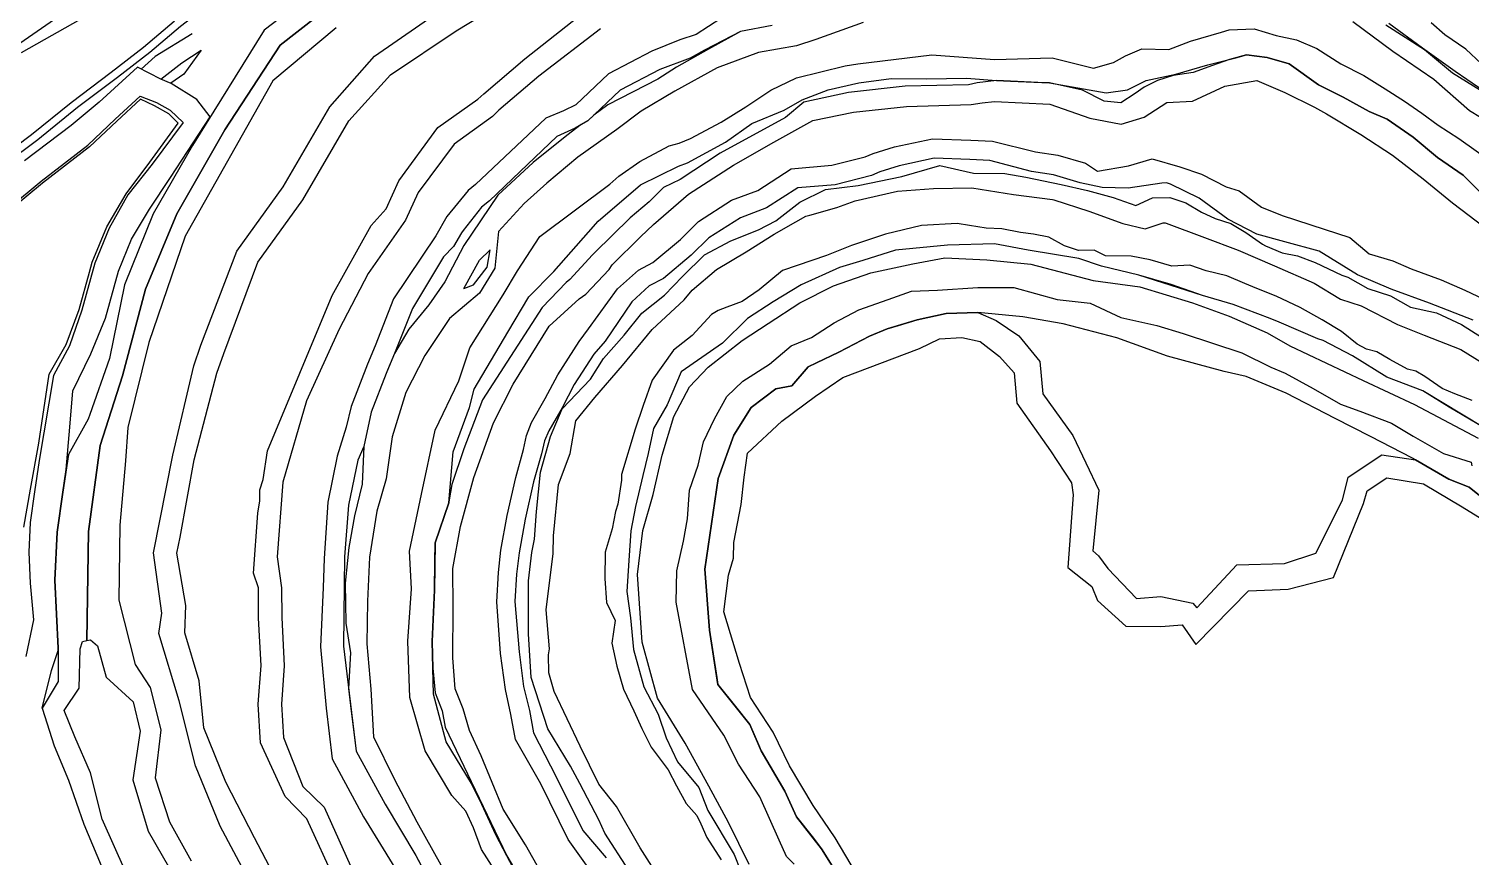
# Model space of a CAD drawing. Extents: x 102606 to 105048, y 81391 to 83586.
# Drawn here: x 103604.7 to 103964.3, y 82164.2 to 82370.6 of the extents above; entities that cross this region are included whole.
import ezdxf

# ---------------------------------------------------------------- set-up
doc = ezdxf.new("R2010")
doc.units = 0

msp = doc.modelspace()

# ---------------------------------------------------------------- linework, layer by layer
at = {"layer": 'BLG$290$FAKT', "color": 32}
for points in [[(103807.219, 82158.435, 0), (103802.342, 82166.314, 0), (103796.103, 82174.241, 0), (103793.199, 82180.693, 0), (103787.29, 82190.698, 0), (103784.421, 82197.231, 0), (103776.465, 82207.213, 0), (103774.423131, 82220.748074, 0), (103773.238557, 82235.9656, 0), (103776.564459, 82258.542906, 0), (103780.430364, 82269.36744, 0), (103784.762098, 82276.274943, 0), (103790.961644, 82280.879729, 0), (103794.920547, 82281.646432, 0), (103798.992532, 82286.38402, 0), (103801.051953, 82287.381907, 0), (103806.598366, 82290.069406, 0), (103814.282096, 82294.07137, 0), (103818.694531, 82295.855242, 0), (103821.553008, 82296.705556, 0), (103826.151511, 82298.073477, 0), (103833.399143, 82299.724554, 0), (103841.27502, 82299.916655, 0), (103845.891, 82297.909, 0), (103851.523241, 82294.146735, 0), (103856.797669, 82287.725101, 0), (103857.478512, 82279.696871, 0), (103864.997204, 82269.271496, 0), (103871.487995, 82255.669494, 0), (103869.978477, 82240.534921, 0), (103871.364845, 82239.315827, 0), (103873.708115, 82236.178383, 0), (103880.8932, 82228.706638, 0), (103886.961659, 82229.198657, 0), (103894.881524, 82227.520449, 0), (103895.907633, 82226.334943, 0), (103905.90943, 82237.027775, 0), (103917.753488, 82237.421729, 0), (103925.607042, 82239.986028, 0), (103932.216957, 82253.185106, 0), (103933.609979, 82258.943167, 0), (103942.066184, 82264.487953, 0), (103950.401881, 82263.22652, 0), (103958.772691, 82258.446371, 0), (103963.839376, 82256.435682, 0), (103974.756712, 82247.648297, 0)], [(103811.036359, 82160.034411, 0), (103805.688236, 82169.000266, 0), (103800.259557, 82177.071841, 0), (103794.311783, 82186.927076, 0), (103790.227936, 82195.342426, 0), (103784.597726, 82203.997611, 0), (103781.872748, 82212.506344, 0), (103777.940474, 82225.382302, 0), (103779.165729, 82234.499573, 0), (103780.338453, 82238.705659, 0), (103780.432738, 82242.610354, 0), (103782.317355, 82252.110076, 0), (103783.025883, 82258.895664, 0), (103783.886422, 82264.863593, 0), (103792.432247, 82272.888134, 0), (103800.828036, 82279.118925, 0), (103807.654643, 82283.774209, 0), (103826.735979, 82290.956162, 0), (103831.742273, 82293.368106, 0), (103837.274432, 82293.71267, 0), (103841.861045, 82292.746764, 0), (103846.676386, 82288.957694, 0), (103850.332322, 82284.912149, 0), (103850.986091, 82277.320467, 0), (103859.395794, 82265.43688, 0), (103864.63756, 82257.518491, 0), (103865.059319, 82254.502769, 0), (103863.754775, 82236.413467, 0), (103869.755895, 82231.665439, 0), (103871.134603, 82228.207356, 0), (103878.179834, 82221.756476, 0), (103886.939073, 82221.729986, 0), (103892.261499, 82222.093835, 0), (103895.65235, 82217.168552, 0), (103908.785335, 82230.564048, 0), (103918.714902, 82230.980996, 0), (103929.992917, 82233.913517, 0), (103937.477986, 82252.30896, 0), (103938.353101, 82255.476942, 0), (103943.293456, 82258.700499, 0), (103952.429666, 82257.224193, 0)], [(103952.429666, 82257.224193, 0), (103962.068705, 82251.520762, 0), (103975.262545, 82243.359046, 0)]]:
    msp.add_polyline3d(points, dxfattribs=at)
at = {"layer": 'BLG$300$FAKT', "color": 40}
for points in [[(103795.506, 82162.455, 0), (103793.583, 82164.406, 0), (103791.758, 82168.407, 0), (103786.951, 82179.244, 0), (103786.951, 82179.244, 0), (103781.609, 82187.364, 0), (103777.972, 82194.647, 0), (103770.122, 82206.01, 0), (103766.059, 82227.728, 0), (103766.224, 82235.535, 0), (103767.933, 82242.952, 0), (103768.894, 82248.506, 0), (103769.37, 82255.684, 0), (103771.574, 82261.898, 0), (103772.902, 82267.727, 0), (103775.656, 82273.415, 0), (103778.744, 82278.98, 0), (103782.734, 82282.852, 0), (103789.322, 82287.053, 0), (103794.735, 82291.596, 0), (103799.849, 82293.696, 0), (103805.473, 82297.356, 0), (103811.664, 82300.598, 0), (103818.959, 82303.143, 0), (103824.753, 82305.276, 0), (103831.216441, 82305.542929, 0), (103841.30641, 82306.148864, 0), (103850.287146, 82306.151216, 0), (103861.074484, 82303.214472, 0), (103869.345833, 82302.301654, 0), (103876.957124, 82298.655946, 0), (103885.9039, 82296.736675, 0), (103892.468774, 82294.742138, 0), (103907.09, 82289.9, 0), (103914.38, 82286.29, 0), (103917.91, 82284.79, 0), (103924.89, 82280.97, 0), (103931.77, 82277.06, 0), (103936.56, 82275.38, 0), (103944.48, 82272.35, 0), (103949.84, 82269.12, 0), (103957.45, 82264.84, 0), (103964.28, 82262.61, 0), (103964.44, 82261.75, 0)], [(103974.756712, 82247.648297, 0), (103963.839376, 82256.435682, 0), (103958.772691, 82258.446371, 0), (103950.401881, 82263.22652, 0), (103949.65407, 82263.653558, 0), (103939.241955, 82269.056022, 0), (103930.383094, 82273.490469, 0), (103918.164012, 82279.848441, 0), (103908.209702, 82284.022607, 0), (103902.68432, 82285.213541, 0), (103888.567065, 82289.055644, 0), (103875.999673, 82293.649906, 0), (103862.563765, 82297.12786, 0), (103852.480609, 82298.838964, 0), (103841.27502, 82299.916655, 0), (103833.399143, 82299.724554, 0), (103826.151511, 82298.073477, 0), (103818.694531, 82295.855242, 0), (103814.282096, 82294.07137, 0), (103806.598366, 82290.069406, 0), (103801.051953, 82287.381907, 0), (103798.992532, 82286.38402, 0), (103794.920547, 82281.646432, 0), (103790.961644, 82280.879729, 0), (103784.762098, 82276.274943, 0), (103780.430364, 82269.36744, 0), (103776.564459, 82258.542906, 0), (103773.238557, 82235.9656, 0), (103774.423131, 82220.748074, 0), (103776.197955, 82208.983176, 0), (103776.465, 82207.213, 0), (103780.830326, 82201.736042, 0), (103784.421, 82197.231, 0), (103786.61162, 82192.248236, 0), (103787.29, 82190.698, 0), (103793.199, 82180.693, 0), (103793.199, 82180.693, 0), (103796.103, 82174.241, 0), (103799.96368, 82169.33579, 0), (103802.342, 82166.314, 0), (103807.219, 82158.435, 0)]]:
    msp.add_polyline3d(points, dxfattribs=at)
at = {"layer": 'BLG$310$FAKT', "color": 3}
for points in [[(103967.125804, 82271.443927, 0), (103952.234065, 82280.45882, 0), (103943.283247, 82283.807296, 0), (103934.762989, 82289.1835, 0), (103927.390466, 82292.987101, 0), (103926.063288, 82293.3623, 0), (103916.476835, 82297.549254, 0), (103914.159854, 82298.465865, 0), (103905.008641, 82301.967216, 0), (103897.280708, 82304.197466, 0), (103881.403732, 82309.234349, 0), (103872.131544, 82311.455412, 0), (103866.524136, 82313.377637, 0), (103853.881997, 82315.513456, 0), (103845.451444, 82317.028374, 0), (103833.695134, 82316.692314, 0), (103820.749, 82315.451, 0), (103812.601, 82312.89, 0), (103806.8, 82311.196, 0), (103797.24, 82306.828, 0), (103790.251, 82302.572, 0), (103783.849, 82298.466, 0), (103777.642, 82292.291, 0), (103767.325, 82285.145, 0), (103763.808, 82276.97, 0), (103760.391, 82271.023, 0), (103759.083, 82264.841, 0), (103757.774, 82259.291, 0), (103755.92, 82251.632, 0), (103754.797, 82245.569, 0), (103754.242, 82238.163, 0), (103753.759, 82230.403, 0), (103754.666, 82223.865, 0), (103755.476, 82215.948, 0), (103757.992, 82206.637, 0), (103761.604, 82199.873, 0), (103763.561, 82193.923, 0), (103766.416, 82187.978, 0), (103771.724, 82181.53, 0), (103773.948, 82175.86, 0), (103780.547, 82164.911, 0), (103782.155603, 82160.869331, 0)], [(103784.251338, 82162.380251, 0), (103779.110962, 82172.805253, 0), (103774.218275, 82181.935295, 0), (103768.306047, 82192.649328, 0), (103761.404239, 82203.796218, 0), (103757.621432, 82217.797593, 0), (103756.471825, 82234.669601, 0), (103757.783827, 82245.596152, 0), (103760.38196, 82254.617662, 0), (103762.571353, 82264.382833, 0), (103765.484867, 82273.983088, 0), (103769.427713, 82281.450007, 0), (103774.014047, 82286.359827, 0), (103782.565667, 82292.981757, 0), (103789.043604, 82297.186902, 0), (103796.946798, 82302.34725, 0), (103805.286288, 82306.615886, 0), (103814.580853, 82309.796465, 0), (103825.067736, 82312.050977, 0), (103833.093274, 82313.596082, 0), (103843.525749, 82313.062374, 0), (103854.550546, 82311.961951, 0), (103870.064122, 82307.917986, 0), (103881.720702, 82306.32023, 0), (103894.830506, 82302.366805, 0), (103903.994179, 82299.009925, 0), (103913.457521, 82294.85478, 0), (103919.057383, 82291.673621, 0), (103937.357016, 82283.036878, 0), (103950.180689, 82276.984584, 0), (103966.092872, 82268.591568, 0)]]:
    msp.add_polyline3d(points, dxfattribs=at)
at = {"layer": 'BLG$320$FAKT', "color": 5}
for points in [[(103964.603, 82278.043, 0), (103960.272, 82279.712, 0), (103957.082, 82281.042, 0), (103952.744, 82283.977, 0), (103950.502, 82285.321, 0), (103948.47, 82285.843, 0), (103944.012, 82288.188, 0), (103940.801, 82290.147, 0), (103938.222, 82290.808, 0), (103935.894, 82292.048, 0), (103932.014, 82295.226, 0), (103927.162, 82298.125, 0), (103921.636, 82301.188, 0), (103915.679, 82304.013, 0), (103910.843, 82305.922, 0), (103907.882, 82307.192, 0), (103903.349, 82309.117, 0), (103898.259, 82310.349, 0), (103894.133, 82311.743, 0), (103889.67, 82311.527, 0), (103884.245, 82313.089, 0), (103879.495, 82313.966, 0), (103873.101, 82314.06, 0), (103870.295, 82315.448, 0), (103866.363, 82315.352, 0), (103862.901, 82316.552, 0), (103858.985, 82318.73, 0), (103855.173, 82319.431, 0), (103851.964, 82319.85, 0), (103847.286, 82320.827, 0), (103843.415, 82320.947, 0), (103839.21, 82321.643, 0), (103836.166, 82322.097, 0), (103827.226, 82321.664, 0), (103818.252, 82319.448, 0), (103809.758, 82316.652, 0), (103803.53, 82314.112, 0), (103792.589, 82310.436, 0), (103786.787, 82305.629, 0), (103782.560929, 82302.67175, 0), (103778.68895, 82301.263267, 0), (103776.59, 82300.474, 0), (103774.889047, 82299.411473, 0), (103770.036707, 82294.244062, 0), (103765.389881, 82290.559277, 0), (103760.059777, 82283.101148, 0), (103757.842737, 82276.779345, 0), (103755.824206, 82270.904359, 0), (103752.439226, 82259.533362, 0), (103752.468, 82258.17, 0), (103751.512, 82252.177, 0), (103750.95, 82250.363, 0), (103750.128, 82245.988, 0), (103748.376, 82240.209, 0), (103748.285, 82233.652, 0), (103748.732, 82227.642, 0), (103750.901, 82223.164, 0), (103750.033, 82217.513, 0), (103751.263, 82211.811, 0), (103752.942, 82206.078, 0), (103755.516, 82200.646, 0), (103757.545, 82196.285, 0), (103759.881, 82191.637, 0), (103764.116, 82185.978, 0), (103766.127698, 82181.961476, 0), (103768.579, 82177.587, 0), (103771.217407, 82174.553087, 0), (103772.25588, 82172.477374, 0), (103773.744, 82169.142, 0), (103777.309, 82163.537, 0)], [(103967.125804, 82271.443927, 0), (103958.834706, 82276.315273, 0), (103952.234065, 82280.45882, 0), (103943.283247, 82283.807296, 0), (103934.762989, 82289.1835, 0), (103927.390466, 82292.987101, 0), (103926.063288, 82293.3623, 0), (103916.476835, 82297.549254, 0), (103914.159854, 82298.465865, 0), (103905.008641, 82301.967216, 0), (103897.280708, 82304.197466, 0), (103889.468235, 82306.91183, 0), (103881.403732, 82309.234349, 0), (103872.131544, 82311.455412, 0), (103866.524136, 82313.377637, 0), (103853.881997, 82315.513456, 0), (103845.451444, 82317.028374, 0), (103833.695134, 82316.692314, 0), (103820.749, 82315.451, 0), (103812.601, 82312.89, 0), (103806.8, 82311.196, 0), (103797.24, 82306.828, 0), (103790.251, 82302.572, 0), (103783.849, 82298.466, 0), (103777.642, 82292.291, 0), (103767.325, 82285.145, 0), (103763.808, 82276.97, 0), (103760.391, 82271.023, 0), (103759.083, 82264.841, 0), (103757.774, 82259.291, 0), (103755.92, 82251.632, 0), (103754.797, 82245.569, 0), (103754.242, 82238.163, 0), (103753.759, 82230.403, 0), (103754.666, 82223.865, 0), (103755.476, 82215.948, 0), (103757.992, 82206.637, 0), (103761.604, 82199.873, 0), (103763.561, 82193.923, 0), (103766.416, 82187.978, 0), (103771.724, 82181.53, 0), (103773.948, 82175.86, 0), (103780.547, 82164.911, 0), (103782.155603, 82160.869331, 0)]]:
    msp.add_polyline3d(points, dxfattribs=at)
at = {"layer": 'BLG$330$FAKT', "color": 6}
for points in [[(103754.221613, 82161.041184, 0), (103748.286283, 82170.218865, 0), (103746.765487, 82173.521241, 0), (103742.013165, 82182.527377, 0), (103739.74, 82186.87, 0), (103734.097352, 82196.169817, 0), (103729.958217, 82209.008282, 0), (103729.256709, 82219.90274, 0), (103729.236288, 82233.067566, 0), (103730.11697, 82240.095635, 0), (103730.710824, 82243.41866, 0), (103731.245, 82250.317, 0), (103732.266, 82260.183, 0), (103734.699, 82269.081, 0), (103737.622, 82275.957, 0), (103744.694, 82283.339, 0), (103747.95, 82288.485, 0), (103753.092, 82294.27, 0), (103757.534, 82299.795, 0), (103763.164, 82304.233, 0), (103767.667, 82308.943, 0), (103773.129, 82314.296, 0), (103779.706, 82317.821, 0), (103786.611, 82320.502, 0), (103790.95, 82322.757, 0), (103796.945, 82327.424, 0), (103803.345, 82330.565, 0), (103811.423, 82331.554, 0), (103822.383, 82333.805, 0), (103831.799934, 82336.557761, 0), (103840.197, 82334.699, 0), (103848.067, 82334.572, 0), (103853.304, 82333.636, 0), (103862.096, 82331.859, 0), (103868.677, 82330.331, 0), (103875.086, 82328.608, 0), (103880.721, 82326.585, 0), (103884.849, 82328.504, 0), (103889.185, 82328.564, 0), (103893.148, 82327.279, 0), (103897.056, 82324.974, 0), (103900.507, 82323.334, 0), (103904.399, 82322.118, 0), (103908.112, 82319.901, 0), (103912.289, 82317.01, 0), (103913.04, 82316.585, 0), (103917.147, 82314.849, 0), (103921.011, 82314.078, 0), (103925.387, 82312.431, 0), (103928.702, 82310.85, 0), (103932.102, 82309.286, 0), (103933.538, 82308.719, 0), (103938.562, 82305.961, 0), (103944.218, 82304.115, 0), (103949.162, 82301.236, 0), (103955.673, 82299.867, 0), (103961.878, 82296.991, 0), (103966.912, 82293.787, 0)], [(103763.300226, 82156.692131, 0), (103757.096409, 82166.56681, 0), (103751.188311, 82176.798151, 0), (103746.808591, 82182.395014, 0), (103742.149988, 82191.88762, 0), (103735.615017, 82205.528973, 0), (103734.352567, 82210.134654, 0), (103734.210017, 82214.643973, 0), (103734.529906, 82216.130427, 0), (103733.697044, 82225.871288, 0), (103735.414695, 82239.887047, 0), (103735.522286, 82244.319716, 0), (103736.693405, 82257.071425, 0), (103739.622081, 82264.790821, 0), (103741.043025, 82272.944932, 0), (103745.833495, 82278.782539, 0), (103752.692695, 82286.747933, 0), (103760.127195, 82295.73987, 0), (103768.066224, 82303.115716, 0), (103770.09032, 82305.539297, 0), (103776.109009, 82310.682874, 0), (103783.534976, 82315.036695, 0), (103790.523608, 82319.450987, 0), (103795.900587, 82322.504353, 0), (103798.375031, 82323.909488, 0), (103799.402314, 82324.204825, 0), (103806.108056, 82326.132681, 0), (103810.707873, 82327.756906, 0), (103821.258214, 82330.190265, 0), (103830.224468, 82330.824182, 0), (103839.839492, 82330.972779, 0), (103850.162284, 82329.380304, 0), (103859.939836, 82328.119682, 0), (103860.210885, 82328.058793, 0), (103868.991476, 82325.210166, 0), (103877.470034, 82322.105832, 0), (103883.047059, 82320.77823, 0), (103887.248749, 82322.227968, 0), (103887.499111, 82322.290855, 0), (103887.756548, 82322.309885, 0), (103888.013436, 82322.284495, 0), (103888.262166, 82322.215436, 0), (103897.804344, 82318.656623, 0), (103906.217878, 82315.488998, 0), (103915.281914, 82311.605989, 0), (103925.197063, 82307.286048, 0), (103931.733681, 82303.237683, 0), (103936.85803, 82301.573728, 0), (103945.93204, 82296.928711, 0), (103952.627182, 82294.269065, 0), (103961.727712, 82290.693097, 0), (103966.962415, 82287.491406, 0)]]:
    msp.add_polyline3d(points, dxfattribs=at)
at = {"layer": 'BLG$340$FAKT', "color": 32}
for points in [[(103744.553, 82161.032, 0), (103739.173499, 82168.604863, 0), (103732.357, 82182.456, 0), (103726.046, 82193.531, 0), (103724.861, 82199.777, 0), (103723.483, 82205.982, 0), (103722.313, 82214.933, 0), (103721.35, 82227.844, 0), (103721.777, 82235.116, 0), (103722.357258, 82240.714713, 0), (103723.973, 82249.327, 0), (103726.088, 82258.8, 0), (103727.975, 82265.79, 0), (103728.723127, 82269.291586, 0), (103729.996, 82272.566, 0), (103733.45, 82278.469, 0), (103736.572, 82284.419, 0), (103741.899, 82292.706, 0), (103744.185, 82295.862, 0), (103751.465, 82305.838, 0), (103756.659, 82310.49, 0), (103760.252, 82312.428, 0), (103767.16, 82318.103, 0), (103771.613, 82322.632, 0), (103779.892, 82327.949, 0), (103786.423, 82330.352, 0), (103794.763, 82335.715, 0), (103804.905, 82336.636, 0), (103813.203, 82338.767, 0), (103815.236, 82339.605, 0), (103820.481, 82341.208, 0), (103829.955, 82343.233, 0), (103839.528, 82342.865, 0), (103844.958, 82342.663, 0), (103855.676, 82340.008, 0), (103861.234395, 82339.178068, 0), (103868.161, 82337.116, 0), (103871.153, 82335.159, 0), (103878.852, 82336.492, 0), (103884.766, 82338.243, 0), (103891.655, 82336.237, 0), (103897.053, 82334.399, 0), (103903.232, 82331.255, 0), (103906.432, 82330.266, 0), (103912.052, 82326.172, 0), (103917.211, 82324.086, 0), (103927.668, 82320.726, 0), (103934.07, 82318.663, 0), (103938.844, 82314.531, 0), (103944.747, 82312.844, 0), (103949.352, 82310.845, 0), (103956.848, 82308.078, 0), (103962.756, 82305.504, 0), (103967.504, 82303.291, 0)], [(103964.815272, 82298.03513, 0), (103953.895783, 82302.227543, 0), (103944.387164, 82305.719409, 0), (103935.953609, 82309.301418, 0), (103926.373527, 82315.190327, 0), (103917.877369, 82317.534996, 0), (103910.853261, 82319.424667, 0), (103903.597145, 82323.234058, 0), (103896.45473, 82328.422606, 0), (103889.357534, 82331.915916, 0), (103888.355956, 82332.241925, 0), (103887.19985, 82332.179112, 0), (103878.801871, 82330.956152, 0), (103872.308963, 82331.079459, 0), (103866.828395, 82332.258876, 0), (103860.144914, 82334.27802, 0), (103854.703744, 82335.098891, 0), (103844.285617, 82337.809116, 0), (103839.343794, 82338.073128, 0), (103830.373955, 82338.377746, 0), (103821.70513, 82336.484751, 0), (103816.88166, 82335.008321, 0), (103814.75783, 82334.093582, 0), (103805.750252, 82331.740383, 0), (103796.385336, 82330.994255, 0), (103788.591828, 82325.996611, 0), (103782.077303, 82323.557341, 0), (103774.245837, 82318.532459, 0), (103769.821286, 82314.215197, 0), (103762.943025, 82308.419186, 0), (103759.319913, 82306.602753, 0), (103755.027823, 82302.619899, 0), (103748.349983, 82292.833892, 0), (103745.564479, 82289.577791, 0), (103740.674716, 82282.030216, 0), (103737.617793, 82276.157838, 0), (103734.2949, 82270.488952, 0), (103733.25405, 82267.936429, 0), (103732.509154, 82264.694437, 0), (103730.535767, 82257.703692, 0), (103728.46363, 82248.404737, 0), (103726.91558, 82240.05205, 0), (103726.298626, 82234.749119, 0), (103725.830504, 82227.879394, 0), (103726.896254, 82215.403103, 0), (103727.982571, 82206.7741, 0), (103729.53647, 82200.796567, 0), (103730.540836, 82195.185618, 0), (103736.15649, 82184.213884, 0), (103742.768002, 82170.819815, 0), (103748.620762, 82164.038098, 0)]]:
    msp.add_polyline3d(points, dxfattribs=at)
at = {"layer": 'BLG$350$FAKT', "color": 40}
for points in [[(103967.42, 82329.074, 0), (103962.347, 82334.176, 0), (103955.952, 82338.537, 0), (103949.849, 82343.676, 0), (103943.365, 82348.085, 0), (103938.839, 82350.009, 0), (103932.363, 82353.608, 0), (103926.233, 82356.711, 0), (103918.942, 82361.914, 0), (103913.406, 82363.497, 0), (103908.272, 82364.189, 0), (103904.014, 82362.985, 0), (103899.838, 82361.457, 0), (103894.984, 82359.729, 0), (103890.008, 82358.976, 0), (103886.122, 82357.8, 0), (103882.767, 82356.085, 0), (103880.539, 82354.498, 0), (103876.939, 82352.219, 0), (103872.795, 82352.63, 0), (103867.389351, 82355.388729, 0), (103859.155608, 82357.159599, 0), (103857.979525, 82357.207992, 0), (103849.443544, 82357.559222, 0), (103845.915471, 82357.797063, 0), (103841.146222, 82357.176827, 0), (103838.956245, 82356.699393, 0), (103823.203813, 82356.372359, 0), (103809.064182, 82354.730628, 0), (103797.945885, 82352.334317, 0), (103793.36604, 82348.571328, 0), (103777.05, 82339.61, 0), (103767.113614, 82333.052528, 0), (103762.95861, 82331.128161, 0), (103759.35836, 82327.498277, 0), (103754.629181, 82323.560305, 0), (103745.729297, 82314.795944, 0), (103745.203975, 82314.316481, 0), (103739.589862, 82308.198606, 0), (103738.683633, 82307.458267, 0), (103732.664948, 82301.223959, 0), (103717.772108, 82278.146722, 0), (103713.144384, 82265.961707, 0), (103710.137069, 82257.115153, 0), (103709.416002, 82252.760913, 0), (103709.377123, 82252.526138, 0), (103705.997712, 82242.502331, 0), (103705.831245, 82230.782878, 0), (103705.2103, 82217.928166, 0), (103705.375353, 82211.290963, 0), (103705.981944, 82205.129362, 0), (103707.718054, 82200.708965, 0), (103708.434683, 82196.59798, 0), (103714.948627, 82183.064038, 0), (103723.875639, 82164.510671, 0), (103728.014272, 82157.452848, 0)], [(103735.075526, 82155.678338, 0), (103728.501693, 82167.319604, 0), (103722.90608, 82176.195859, 0), (103717.473466, 82189.429976, 0), (103714.509021, 82195.799104, 0), (103712.967033, 82201.16451, 0), (103710.965952, 82206.173486, 0), (103710.380568, 82213.896172, 0), (103710.432995, 82226.511116, 0), (103710.425802, 82236.166238, 0), (103712.294128, 82246.645202, 0), (103715.629464, 82258.805021, 0), (103720.542281, 82272.446979, 0), (103725.4718, 82282.061167, 0), (103734.435567, 82296.559195, 0), (103741.905127, 82303.361337, 0), (103743.567693, 82304.484222, 0), (103749.379242, 82310.644684, 0), (103750.08252, 82311.833438, 0), (103757.158359, 82318.825454, 0), (103760.464903, 82321.906803, 0), (103769.114263, 82329.404952, 0), (103780.397695, 82336.698775, 0), (103790.446852, 82342.363395, 0), (103800.183789, 82347.751278, 0), (103810.33222, 82349.884353, 0), (103823.543255, 82351.316245, 0), (103839.671076, 82351.737344, 0), (103842.395457, 82352.213169, 0), (103845.460378, 82352.538635, 0), (103859.224687, 82351.875298, 0), (103869.232523, 82348.352613, 0), (103877.018005, 82346.907431, 0), (103882.79555, 82348.646826, 0), (103888.418163, 82352.268924, 0), (103894.824512, 82352.628342, 0), (103902.918945, 82356.35813, 0), (103910.899347, 82357.77708, 0), (103917.847375, 82354.728994, 0), (103925.221235, 82351.087943, 0), (103928.253738, 82349.419703, 0), (103936.800426, 82344.327122, 0), (103944.713211, 82339.152946, 0), (103952.314177, 82333.217264, 0), (103959.644243, 82327.283211, 0), (103967.667162, 82321.246702, 0)], [(103849.443544, 82357.559222, 0), (103845.915471, 82357.797063, 0)], [(103705.2103, 82217.928166, 0), (103705.375353, 82211.290963, 0)]]:
    msp.add_polyline3d(points, dxfattribs=at)
at = {"layer": 'BLG$360$FAKT', "color": 3}
for points in [[(103720.77, 82161.07, 0), (103717.57, 82166.11, 0), (103715.5, 82171.48, 0), (103713.62, 82175.69, 0), (103710.166271, 82179.575568, 0), (103703.521083, 82190.738628, 0), (103699.69894, 82203.982321, 0), (103699.150265, 82217.999086, 0), (103700.081285, 82231.060629, 0), (103699.54, 82240.5, 0), (103702.57, 82254.7, 0), (103705.96, 82270.61, 0), (103711.89, 82282.92, 0), (103714.6, 82291.11, 0), (103722.96, 82304.38, 0), (103726.52, 82310.29, 0), (103732.1, 82318.92, 0), (103749.536, 82331.949, 0), (103751.818785, 82333.906207, 0), (103756.98, 82337.57, 0), (103764.3, 82341.51, 0), (103766.820038, 82342.134697, 0), (103769.613, 82343.291, 0), (103777.323, 82347.416, 0), (103783.42, 82351.23, 0), (103789.657, 82355.368, 0), (103796.102, 82358.455, 0), (103808.257, 82361.424, 0), (103811.351, 82361.912, 0), (103829.839, 82364.19, 0), (103845.43, 82363.031, 0), (103859.805, 82363.389, 0), (103870.102, 82360.858, 0), (103875.104, 82362.249, 0), (103878.152, 82363.908, 0), (103882.232, 82365.626, 0), (103888.896, 82365.455, 0), (103894.292, 82367.583, 0), (103902.05, 82369.784, 0), (103904.003, 82370.373, 0), (103910.238, 82370.627, 0), (103915.664, 82369.008, 0), (103920.794, 82367.884, 0), (103925.867, 82365.768, 0), (103931.854, 82361.909, 0), (103937.584, 82359.016, 0), (103942.89, 82355.707, 0), (103947.653, 82352.594, 0), (103952.048, 82349.628, 0), (103956.086, 82346.586, 0), (103961.266, 82343.328, 0), (103969.274, 82337.58, 0)], [(103726.152393, 82160.124777, 0), (103723.875639, 82164.510671, 0), (103721.137512, 82169.785345, 0), (103717.615183, 82177.353321, 0), (103715.045194, 82182.558315, 0), (103708.691643, 82192.950909, 0), (103705.536297, 82204.818985, 0), (103705.375353, 82211.290963, 0), (103705.2103, 82217.928166, 0), (103705.831245, 82230.782878, 0), (103705.932125, 82237.884928, 0), (103705.997712, 82242.502331, 0), (103709.397257, 82252.542022, 0), (103710.485431, 82265.248721, 0), (103714.540373, 82276.24465, 0), (103715.666934, 82280.813066, 0), (103724.067967, 82295.039716, 0), (103729.33, 82303.88, 0), (103735.59, 82310.2, 0), (103744.245058, 82319.943854, 0), (103746.603137, 82322.678073, 0), (103757.166265, 82331.718226, 0), (103766.632265, 82336.425226, 0), (103768.898679, 82337.27472, 0), (103778.409622, 82342.412167, 0), (103784.912335, 82347.045311, 0), (103792.974394, 82350.371659, 0), (103797.497606, 82352.941439, 0), (103803.967236, 82355.443477, 0), (103811.617432, 82357.156925, 0), (103819.649298, 82358.286259, 0), (103828.535058, 82358.14836, 0), (103838.431807, 82358.301564, 0), (103845.915471, 82357.797063, 0), (103849.443544, 82357.559222, 0), (103859.155608, 82357.159599, 0), (103873.307922, 82354.725233, 0), (103878.594509, 82355.460122, 0), (103883.312737, 82357.797876, 0), (103890.634254, 82359.323108, 0), (103898.636699, 82361.646559, 0), (103905.934759, 82363.528117, 0), (103908.272, 82364.189, 0), (103913.406, 82363.497, 0), (103918.942, 82361.914, 0), (103926.233, 82356.711, 0), (103932.363, 82353.608, 0), (103938.839, 82350.009, 0), (103943.365, 82348.085, 0), (103949.849, 82343.676, 0), (103955.952, 82338.537, 0), (103962.347, 82334.176, 0), (103964.982679, 82331.525254, 0)]]:
    msp.add_polyline3d(points, dxfattribs=at)
at = {"layer": 'BLG$370$FAKT', "color": 5}
for points in [[(103790.027019, 82371.427311, 0), (103782.101091, 82369.979621, 0), (103774.113696, 82365.590979, 0), (103766.126022, 82361.062153, 0), (103761.502333, 82358.096587, 0), (103749.060273, 82351.721904, 0), (103745.517453, 82349.080715, 0), (103744.049706, 82347.681148, 0), (103742.418226, 82346.770228, 0), (103738.807084, 82344.078105, 0), (103730.442947, 82337.303263, 0), (103721.595779, 82329.220545, 0), (103713.168871, 82316.632104, 0), (103708.405577, 82307.613432, 0), (103704.365306, 82301.886145, 0), (103699.44963, 82295.776304, 0), (103695.870238, 82289.693281, 0), (103694.097966, 82285.585675, 0), (103693.747063, 82284.772385, 0), (103690.057633, 82275.06868, 0), (103688.191568, 82266.556668, 0), (103687.812057, 82257.150371, 0), (103685.905555, 82249.236168, 0), (103684.436568, 82241.371062, 0), (103683.550661, 82232.484921, 0), (103683.723307, 82222.483629, 0), (103684.880105, 82215.096714, 0), (103684.389451, 82206.225878, 0), (103684.887281, 82202.00866, 0), (103686.318076, 82190.608907, 0), (103693.540017, 82177.383363, 0), (103701.195759, 82164.617816, 0), (103707.945904, 82151.937001, 0)], [(103812.691602, 82372.18618, 0), (103800.938104, 82368.006059, 0), (103796.112641, 82366.431389, 0), (103786.615469, 82364.740439, 0), (103776.278248, 82360.906073, 0), (103765.752242, 82355.132439, 0), (103757.326637, 82350.099014, 0), (103751.291234, 82345.575928, 0), (103741.559562, 82338.634617, 0), (103733.824827, 82332.172687, 0), (103728.137327, 82327.1064, 0), (103721.739051, 82320.119542, 0), (103720.869364, 82311.012042, 0), (103717.043379, 82304.781922, 0), (103709.566968, 82298.461718, 0), (103703.390685, 82289.194436, 0), (103698.630071, 82279.972836, 0), (103695.258526, 82268.97594, 0), (103693.795891, 82258.463586, 0), (103691.438755, 82250.394654, 0), (103689.64343, 82238.961345, 0), (103689.118558, 82228.042427, 0), (103688.976259, 82217.373216, 0), (103689.92087, 82206.043777, 0), (103690.585203, 82194.170078, 0), (103695.868786, 82183.595309, 0), (103701.384792, 82173.008778, 0), (103707.393866, 82162.291136, 0)], [(103966.631593, 82348.503265, 0), (103963.890256, 82350.203572, 0), (103955.016364, 82358.001225, 0), (103944.801874, 82365.023056, 0), (103934.846044, 82372.382149, 0)], [(103972.54, 82351.63, 0), (103959.648498, 82359.575141, 0), (103952.673956, 82365.39933, 0), (103943.062904, 82371.524673, 0)], [(103713.092835, 82305.947136, 0), (103717.050942, 82312.966341, 0), (103719.676944, 82315.566852, 0)], [(103713.092835, 82305.947136, 0), (103715.561521, 82306.871405, 0), (103718.975591, 82311.224109, 0), (103719.676944, 82315.566852, 0)]]:
    msp.add_polyline3d(points, dxfattribs=at)
at = {"layer": 'BLG$380$FAKT', "color": 6}
for points in [[(103780.301293, 82375.195675, 0), (103771.023201, 82369.212103, 0), (103766.955756, 82367.883086, 0), (103759.980628, 82365.083399, 0), (103749.193944, 82359.454852, 0), (103741.066071, 82351.727, 0), (103737.980496, 82350.169288, 0), (103733.583778, 82348.406505, 0), (103716.030913, 82331.819771, 0), (103714.235631, 82330.326829, 0), (103708.849046, 82323.859519, 0), (103706.179883, 82319.029094, 0), (103695.560559, 82303.33724, 0), (103691.055234, 82291.597496, 0), (103689.133536, 82287.046574, 0), (103685.072008, 82276.554126, 0), (103683.77, 82271.33, 0), (103681.560785, 82264.157495, 0), (103679.21547, 82252.637291, 0), (103678.299539, 82238.636877, 0), (103678.032729, 82231.375212, 0), (103677.387327, 82216.625814, 0), (103678.822812, 82201.371948, 0), (103680.290519, 82188.708363, 0), (103688.10148, 82174.256275, 0), (103695.882156, 82161.512818, 0)], [(103790.027019, 82371.427311, 0), (103782.101091, 82369.979621, 0), (103773.156064, 82365.278826, 0), (103769.597842, 82363.288926, 0), (103762.006846, 82360.490124, 0), (103752.110053, 82355.367078, 0), (103744.049706, 82347.681148, 0), (103740.859704, 82345.900043, 0), (103736.333341, 82343.800934, 0), (103729.00953, 82336.830983, 0), (103719.56313, 82327.802835, 0), (103717.574896, 82326.195708, 0), (103712.986074, 82320.376052, 0), (103712.556394, 82319.816042, 0), (103710.544811, 82316.417739, 0), (103708.067635, 82313.803107, 0), (103700.33205, 82300.975437, 0), (103695.870238, 82289.693281, 0), (103693.747063, 82284.772385, 0), (103690.057633, 82275.06868, 0), (103688.191568, 82266.556668, 0), (103686.6618, 82263.105787, 0), (103684.353663, 82251.910816, 0), (103683.352507, 82239.032789, 0), (103683.301903, 82231.938994, 0), (103683.144743, 82216.770068, 0), (103686.318076, 82190.608907, 0), (103693.540017, 82177.383363, 0), (103701.195759, 82164.617816, 0), (103715.643434, 82137.276521, 0)], [(103969.073582, 82354.017791, 0), (103960.301334, 82359.986731, 0), (103952.195786, 82365.810231, 0), (103943.783963, 82371.973368, 0)], [(103966.869, 82361.892, 0), (103963.004, 82365.55, 0), (103957.777, 82369.109, 0), (103954.31, 82372.124, 0)]]:
    msp.add_polyline3d(points, dxfattribs=at)
at = {"layer": 'BLG$390$FAKT', "color": 32}
for points in [[(103681.226523, 82157.984853, 0), (103674.012956, 82173.765897, 0), (103668.561701, 82179.362043, 0), (103662.41081, 82192.733398, 0), (103661.860474, 82202.358165, 0), (103662.552497, 82211.946185, 0), (103661.960041, 82223.805015, 0), (103661.9052, 82231.31609, 0), (103660.71, 82234.97, 0), (103661.79, 82249.91, 0), (103662.27, 82253.039038, 0), (103662.27, 82255.742353, 0), (103663.085226, 82258.353358, 0), (103664.18, 82265.49, 0), (103680.28, 82304.18, 0), (103690.01, 82321.61, 0), (103693.724555, 82325.756381, 0), (103696.894929, 82332.74094, 0), (103706.617239, 82346.004985, 0), (103716.602347, 82353.084839, 0), (103718.142582, 82354.422651, 0), (103728.332558, 82363.163942, 0), (103744.438624, 82375.85156, 0)], [(103747.234488, 82370.630637, 0), (103731.850944, 82358.797931, 0), (103721.852372, 82350.36013, 0), (103720.246743, 82348.774441, 0), (103710.688065, 82341.883976, 0), (103701.773332, 82329.831257, 0), (103698.553099, 82322.968935, 0), (103689.276081, 82309.648593, 0), (103682.02269, 82295.758906, 0), (103673.879226, 82277.926134, 0), (103668.031343, 82257.636524, 0), (103666.619603, 82239.079296, 0), (103667.678549, 82231.358243, 0), (103667.732491, 82223.970206, 0), (103668.336398, 82211.882174, 0), (103667.645878, 82202.314965, 0), (103668.121192, 82194.002247, 0), (103672.982878, 82181.836494, 0), (103678.266285, 82176.678969, 0), (103685.589882, 82160.400905, 0)]]:
    msp.add_polyline3d(points, dxfattribs=at)
at = {"layer": 'BLG$400$FAKT', "color": 40}
for points in [[(103659.87, 82157.88, 0), (103652.36, 82171.91, 0), (103646.21, 82187, 0), (103642.16, 82203.2, 0), (103637.04, 82219.98, 0), (103637.823097, 82225.04042, 0), (103635.731678, 82240.066547, 0), (103640.548596, 82264.364511, 0), (103645.764437, 82286.615323, 0), (103647.574921, 82291.781268, 0), (103656.553667, 82315.257761, 0), (103668.087901, 82331.239655, 0), (103679.690755, 82351.231339, 0), (103690.856037, 82363.783545, 0), (103707.832937, 82375.509656, 0)], [(103667.493141, 82156.48362, 0), (103660.897163, 82168.98808, 0), (103653.777123, 82182.93528, 0), (103648.337524, 82196.445871, 0), (103647.164061, 82208.160263, 0), (103643.548729, 82220.10063, 0), (103643.782025, 82226.932226, 0), (103641.543554, 82239.939074, 0), (103642.410459, 82243.922451, 0), (103645.862901, 82263.191104, 0), (103651.554499, 82284.818025, 0), (103653.302806, 82289.688671, 0), (103661.772074, 82312.4709, 0), (103673.00863, 82328.041696, 0), (103684.473061, 82347.721006, 0), (103694.870574, 82359.133415, 0), (103711.250245, 82370.158756, 0), (103723.432687, 82377.531783, 0)]]:
    msp.add_polyline3d(points, dxfattribs=at)
at = {"layer": 'BLG$410$FAKT', "color": 3}
for points in [[(103695.218181, 82388.434475, 0), (103667.290926, 82366.560659, 0), (103653.566675, 82345.485158, 0), (103641.597851, 82324.56932, 0), (103633.77822, 82305.729099, 0), (103628.033185, 82284.174609, 0), (103622.447734, 82266.771355, 0), (103619.575216, 82245.376528, 0), (103619.102155, 82218.196664, 0), (103620.061446, 82218.393009, 0), (103621.81704, 82216.889204, 0), (103623.92731, 82209.043328, 0), (103630.690904, 82202.933698, 0), (103632.407719, 82195.617462, 0), (103630.589828, 82183.458589, 0), (103634.409358, 82170.712808, 0), (103648.034021, 82146.990419, 0)], [(103681.253422, 82370.877059, 0), (103665.461204, 82357.638135, 0), (103643.606735, 82318.970283, 0), (103634.610889, 82292.444071, 0), (103629.311518, 82271.281865, 0), (103628.787994, 82262.98639, 0), (103627.330739, 82246.905979, 0), (103627.127963, 82228.291211, 0), (103631.185689, 82212.255491, 0), (103634.876953, 82206.500988, 0), (103637.568173, 82195.956264, 0), (103636.141548, 82184.00074, 0), (103639.698937, 82173.026036, 0), (103645.173422, 82163.263204, 0)]]:
    msp.add_polyline3d(points, dxfattribs=at)
at = {"layer": 'BLG$420$FAKT', "color": 5}
for points in [[(103693.33, 82393.25, 0), (103663.32, 82370.29, 0), (103645.45, 82341.59, 0), (103635.7, 82324.51, 0), (103628.52, 82306.85, 0), (103624.81, 82288.44, 0), (103619.87, 82274.55, 0), (103619.491248, 82273.353321, 0), (103614.51, 82264.54, 0), (103613.165479, 82255.20546, 0), (103611.72, 82245.17, 0), (103611.114054, 82233.227403, 0), (103611.990754, 82216.264245, 0), (103611.991907, 82215.741125, 0), (103612.008999, 82207.989502, 0), (103607.94398, 82201.333926, 0), (103610.968764, 82191.978216, 0), (103614.525527, 82183.354956, 0), (103618.39, 82172.42, 0), (103622.67, 82162.12, 0)], [(103628.74421, 82160.672387, 0), (103622.938171, 82173.705524, 0), (103619.995616, 82185.215519, 0), (103616.157128, 82194.158801, 0), (103613.437099, 82200.770111, 0), (103617.202021, 82206.334238, 0), (103617.420371, 82216.143382, 0), (103618.077133, 82217.986865, 0), (103619.102155, 82218.196664, 0), (103619.575216, 82245.376528, 0), (103622.447734, 82266.771355, 0), (103628.033185, 82284.174609, 0), (103633.77822, 82305.729099, 0), (103641.597851, 82324.56932, 0), (103653.566675, 82345.485158, 0), (103667.290926, 82366.560659, 0), (103695.218181, 82388.434475, 0)]]:
    msp.add_polyline3d(points, dxfattribs=at)
at = {"layer": 'BLG$430$FAKT', "color": 6}
for points in [[(103671.066535, 82415.690472, 0), (103664.107353, 82411.224627, 0), (103652.553035, 82403.888295, 0), (103634.586675, 82389.284409, 0), (103602.385984, 82367.017606, 0), (103595.8294, 82360.687487, 0), (103590.381733, 82356.946177, 0), (103580.839303, 82350.841827, 0), (103572.289926, 82346.249296, 0), (103563.128323, 82340.822939, 0), (103555.161879, 82335.583471, 0), (103545.342439, 82330.19135, 0), (103535.562596, 82322.953301, 0), (103530.470162, 82314.906331, 0), (103531.978681, 82304.721143, 0), (103536.549315, 82294.782294, 0), (103537.362919, 82293.389768, 0), (103545.017065, 82283.187197, 0), (103553.43547, 82265.009617, 0), (103560.717337, 82252.731303, 0), (103567.810932, 82240.314172, 0), (103572.125358, 82230.23077, 0)], [(103637.94, 82384.58, 0), (103602.784225, 82364.693606, 0)], [(103559.798895, 82312.690756, 0), (103567.090997, 82317.951671, 0), (103577.472301, 82323.796919, 0), (103587.43925, 82330.842451, 0), (103597.424057, 82338.384016, 0), (103605.338815, 82344.330601, 0), (103615.225947, 82352.314018, 0), (103625.229331, 82359.814734, 0), (103633.226026, 82366.063195, 0), (103640.910757, 82372.566031, 0), (103646.780096, 82378.973691, 0)], [(103550.169242, 82306.49756, 0), (103553.370418, 82303.283993, 0), (103568.670873, 82316.711319, 0), (103579.052177, 82322.556566, 0), (103589.019126, 82329.602098, 0), (103599.003933, 82337.143663, 0), (103606.918691, 82343.090248, 0), (103616.805823, 82351.073666, 0), (103626.809207, 82358.574382, 0), (103634.805901, 82364.822843, 0), (103642.490633, 82371.325678, 0), (103648.205391, 82375.680407, 0)], [(103645.37552, 82369.41387, 0), (103636.132544, 82363.715538, 0), (103632.692696, 82360.611986, 0)], [(103637.549887, 82358.113097, 0), (103642.807464, 82362.189153, 0), (103647.634743, 82365.357229, 0)], [(103647.634743, 82365.357229, 0), (103643.308138, 82359.365385, 0), (103640.103798, 82357.073706, 0)], [(103607.94398, 82201.333926, 0), (103610.326325, 82210.689165, 0), (103611.991907, 82215.741125, 0), (103611.990754, 82216.264245, 0), (103611.114054, 82233.227403, 0), (103611.72, 82245.17, 0), (103613.165479, 82255.20546, 0), (103613.973032, 82260.812016, 0), (103614.853064, 82271.386046, 0), (103615.617623, 82280.409801, 0), (103620.151034, 82289.632922, 0), (103623.801265, 82298.569368, 0), (103626.990427, 82310.238093, 0), (103630.257948, 82318.206262, 0), (103634.712869, 82325.674329, 0), (103639.997166, 82333.556242, 0), (103649.879568, 82348.70408, 0), (103646.574584, 82353.023097, 0), (103640.159774, 82357.050925, 0), (103637.54961, 82358.113209, 0), (103631.716996, 82361.113962, 0), (103622.159053, 82352.369268, 0), (103615.25535, 82346.519029, 0), (103603.611452, 82337.76732, 0)], [(103599.831843, 82326.13639, 0), (103607.718637, 82332.64167, 0), (103619.409745, 82341.631612, 0), (103626.157485, 82348.093106, 0), (103632.398774, 82353.855491, 0), (103636.487849, 82352.270645, 0), (103639.938574, 82350.367386, 0), (103643.140127, 82347.323468, 0), (103635.439425, 82336.942767, 0), (103629.369535, 82329.240433, 0), (103624.651487, 82320.97738, 0), (103621.102132, 82312.248922, 0), (103617.885898, 82300.486004, 0), (103614.782673, 82291.639786, 0), (103610.773528, 82284.23775, 0), (103607.24, 82263.081, 0), (103606.073, 82255.245, 0), (103605.01, 82247.644, 0), (103604.623, 82240.195, 0), (103604.952, 82232.491, 0), (103605.836, 82223.391, 0), (103603.908, 82214.191, 0)], [(103603.408828, 82246.474071, 0), (103605.112925, 82255.925867, 0), (103607.155351, 82267.351915, 0), (103609.71667, 82284.547811, 0), (103613.948377, 82291.951672, 0), (103617.219499, 82300.701924, 0), (103619.779437, 82309.990461, 0), (103620.46211, 82312.467486, 0), (103624.070323, 82321.264633, 0), (103628.910504, 82329.546787, 0), (103634.845424, 82337.384127, 0), (103641.92254, 82347.092322, 0), (103639.540413, 82349.482149, 0), (103635.956968, 82351.42967, 0), (103632.47037, 82353.09325, 0), (103626.614022, 82347.604859, 0), (103619.764303, 82341.214494, 0), (103608.086187, 82332.182979, 0), (103600.227833, 82325.660445, 0)]]:
    msp.add_polyline3d(points, dxfattribs=at)

doc.saveas('drawing.dxf')
